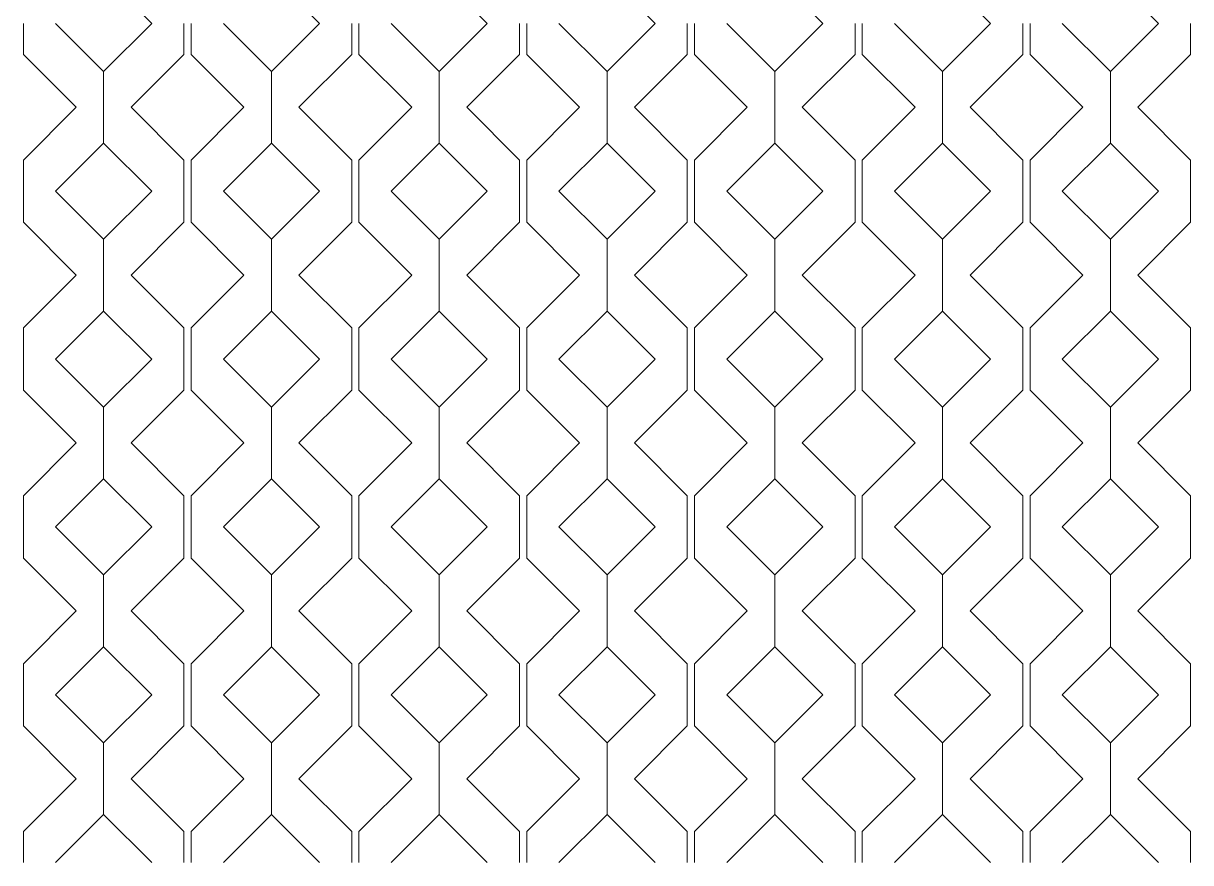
# Model space of a CAD drawing. Header units: millimetres. Extents: x -20794 to 71174, y -103753 to 30644.
# Drawn here: x 14174 to 16493, y 15667 to 17333 of the extents above; entities that cross this region are included whole.
import ezdxf

# ---------------------------------------------------------------- set-up
doc = ezdxf.new("R2010")
doc.units = ezdxf.units.MM
doc.header["$MEASUREMENT"] = 0
doc.layers.add('Местность - Рельеф', color=7, linetype='Continuous')
doc.layers.add('Местность - Рельеф_Ном._пера__102', color=7, linetype='Continuous', lineweight=5, true_color=0xcccccc)

# ---------------------------------------------------------------- blocks, each defined once
blk = doc.blocks.new('*X1')
at = {"layer": 'Местность - Рельеф_Ном._пера__102', "color": 254, "linetype": 'Continuous', "lineweight": 5, "true_color": 0xcccccc}
for p, q in [((14333.319165, 17428.7456), (14428.7488, 17333.316)), ((14666.652165, 17428.7456), (14762.0818, 17333.316)), ((14999.985165, 17428.7456), (15095.4148, 17333.316)), ((15333.318165, 17428.7456), (15428.7478, 17333.316)), ((15666.651165, 17428.7456), (15762.0808, 17333.316)), ((15999.984165, 17428.7456), (16095.4138, 17333.316)), ((16333.317165, 17428.7456), (16428.7468, 17333.316)), ((14173.75, 17333.316), (14173.75, 17271.572)), ((14333.319, 17237.887), (14237.89, 17333.316)), ((14428.7486, 17333.316), (14333.319, 17237.887)), ((14492.888, 17333.316), (14492.888, 17271.572)), ((14507.083, 17333.316), (14507.083, 17271.572)), ((14666.652, 17237.887), (14571.223, 17333.316)), ((14762.0816, 17333.316), (14666.652, 17237.887)), ((14826.221, 17333.316), (14826.221, 17271.572)), ((14840.416, 17333.316), (14840.416, 17271.572)), ((14999.985, 17237.887), (14904.556, 17333.316)), ((15095.4146, 17333.316), (14999.985, 17237.887)), ((15159.554, 17333.316), (15159.554, 17271.572)), ((15173.749, 17333.316), (15173.749, 17271.572)), ((15333.318, 17237.887), (15237.889, 17333.316)), ((15428.7476, 17333.316), (15333.318, 17237.887)), ((15492.887, 17333.316), (15492.887, 17271.572)), ((15507.082, 17333.316), (15507.082, 17271.572)), ((15666.651, 17237.887), (15571.222, 17333.316)), ((15762.0806, 17333.316), (15666.651, 17237.887)), ((15826.22, 17333.316), (15826.22, 17271.572)), ((15840.415, 17333.316), (15840.415, 17271.572)), ((15999.984, 17237.887), (15904.555, 17333.316)), ((16095.4136, 17333.316), (15999.984, 17237.887)), ((16159.553, 17333.316), (16159.553, 17271.572)), ((16173.748, 17333.316), (16173.748, 17271.572)), ((16333.317, 17237.887), (16237.888, 17333.316)), ((16428.7466, 17333.316), (16333.317, 17237.887)), ((16492.886, 17333.316), (16492.886, 17271.572)), ((14278.672, 17166.65), (14173.75, 17271.572)), ((14492.888, 17271.572), (14387.9659, 17166.65)), ((14612.005, 17166.65), (14507.083, 17271.572)), ((14826.221, 17271.572), (14721.2989, 17166.65)), ((14945.338, 17166.65), (14840.416, 17271.572)), ((15159.554, 17271.572), (15054.6319, 17166.65)), ((15278.671, 17166.65), (15173.749, 17271.572)), ((15492.887, 17271.572), (15387.9649, 17166.65)), ((15612.004, 17166.65), (15507.082, 17271.572)), ((15826.22, 17271.572), (15721.2979, 17166.65)), ((15945.337, 17166.65), (15840.415, 17271.572)), ((16159.553, 17271.572), (16054.6309, 17166.65)), ((16278.67, 17166.65), (16173.748, 17271.572)), ((16492.886, 17271.572), (16387.9639, 17166.65)), ((14333.319, 17095.4126), (14333.319, 17237.887)), ((14333.319165, 17237.887), (14333.319165, 17095.4126)), ((14666.652, 17095.4126), (14666.652, 17237.887)), ((14666.652165, 17237.887), (14666.652165, 17095.4126)), ((14999.985, 17095.4126), (14999.985, 17237.887)), ((14999.985165, 17237.887), (14999.985165, 17095.4126)), ((15333.318, 17095.4126), (15333.318, 17237.887)), ((15333.318165, 17237.887), (15333.318165, 17095.4126)), ((15666.651, 17095.4126), (15666.651, 17237.887)), ((15666.651165, 17237.887), (15666.651165, 17095.4126)), ((15999.984, 17095.4126), (15999.984, 17237.887)), ((15999.984165, 17237.887), (15999.984165, 17095.4126)), ((16333.317, 17095.4126), (16333.317, 17237.887)), ((16333.317165, 17237.887), (16333.317165, 17095.4126)), ((14173.75, 17061.7275), (14278.672, 17166.65)), ((14387.9659, 17166.65), (14492.888, 17061.7275)), ((14507.083, 17061.7275), (14612.005, 17166.65)), ((14721.2989, 17166.65), (14826.221, 17061.7275)), ((14840.416, 17061.7275), (14945.338, 17166.65)), ((15054.6319, 17166.65), (15159.554, 17061.7275)), ((15173.749, 17061.7275), (15278.671, 17166.65)), ((15387.9649, 17166.65), (15492.887, 17061.7275)), ((15507.082, 17061.7275), (15612.004, 17166.65)), ((15721.2979, 17166.65), (15826.22, 17061.7275)), ((15840.415, 17061.7275), (15945.337, 17166.65)), ((16054.6309, 17166.65), (16159.553, 17061.7275)), ((16173.748, 17061.7275), (16278.67, 17166.65)), ((16387.9639, 17166.65), (16492.886, 17061.7275)), ((14237.89, 16999.983165), (14333.319, 17095.4128)), ((14333.319165, 17095.4126), (14428.7488, 16999.983)), ((14571.223, 16999.983165), (14666.652, 17095.4128)), ((14666.652165, 17095.4126), (14762.0818, 16999.983)), ((14904.556, 16999.983165), (14999.985, 17095.4128)), ((14999.985165, 17095.4126), (15095.4148, 16999.983)), ((15237.889, 16999.983165), (15333.318, 17095.4128)), ((15333.318165, 17095.4126), (15428.7478, 16999.983)), ((15571.222, 16999.983165), (15666.651, 17095.4128)), ((15666.651165, 17095.4126), (15762.0808, 16999.983)), ((15904.555, 16999.983165), (15999.984, 17095.4128)), ((15999.984165, 17095.4126), (16095.4138, 16999.983)), ((16237.888, 16999.983165), (16333.317, 17095.4128)), ((16333.317165, 17095.4126), (16428.7468, 16999.983)), ((14173.75, 17061.7275), (14173.75, 16999.983)), ((14492.888, 17061.7275), (14492.888, 16999.983)), ((14507.083, 17061.7275), (14507.083, 16999.983)), ((14826.221, 17061.7275), (14826.221, 16999.983)), ((14840.416, 17061.7275), (14840.416, 16999.983)), ((15159.554, 17061.7275), (15159.554, 16999.983)), ((15173.749, 17061.7275), (15173.749, 16999.983)), ((15492.887, 17061.7275), (15492.887, 16999.983)), ((15507.082, 17061.7275), (15507.082, 16999.983)), ((15826.22, 17061.7275), (15826.22, 16999.983)), ((15840.415, 17061.7275), (15840.415, 16999.983)), ((16159.553, 17061.7275), (16159.553, 16999.983)), ((16173.748, 17061.7275), (16173.748, 16999.983)), ((16492.886, 17061.7275), (16492.886, 16999.983)), ((14173.75, 16999.983), (14173.75, 16938.239)), ((14333.319, 16904.554), (14237.89, 16999.983)), ((14428.7486, 16999.983), (14333.319, 16904.554)), ((14492.888, 16999.983), (14492.888, 16938.239)), ((14507.083, 16999.983), (14507.083, 16938.239)), ((14666.652, 16904.554), (14571.223, 16999.983)), ((14762.0816, 16999.983), (14666.652, 16904.554)), ((14826.221, 16999.983), (14826.221, 16938.239)), ((14840.416, 16999.983), (14840.416, 16938.239)), ((14999.985, 16904.554), (14904.556, 16999.983)), ((15095.4146, 16999.983), (14999.985, 16904.554)), ((15159.554, 16999.983), (15159.554, 16938.239)), ((15173.749, 16999.983), (15173.749, 16938.239)), ((15333.318, 16904.554), (15237.889, 16999.983)), ((15428.7476, 16999.983), (15333.318, 16904.554)), ((15492.887, 16999.983), (15492.887, 16938.239)), ((15507.082, 16999.983), (15507.082, 16938.239)), ((15666.651, 16904.554), (15571.222, 16999.983)), ((15762.0806, 16999.983), (15666.651, 16904.554)), ((15826.22, 16999.983), (15826.22, 16938.239)), ((15840.415, 16999.983), (15840.415, 16938.239)), ((15999.984, 16904.554), (15904.555, 16999.983)), ((16095.4136, 16999.983), (15999.984, 16904.554)), ((16159.553, 16999.983), (16159.553, 16938.239)), ((16173.748, 16999.983), (16173.748, 16938.239)), ((16333.317, 16904.554), (16237.888, 16999.983)), ((16428.7466, 16999.983), (16333.317, 16904.554)), ((16492.886, 16999.983), (16492.886, 16938.239)), ((14278.672, 16833.317), (14173.75, 16938.239)), ((14492.888, 16938.239), (14387.9659, 16833.317)), ((14612.005, 16833.317), (14507.083, 16938.239)), ((14826.221, 16938.239), (14721.2989, 16833.317)), ((14945.338, 16833.317), (14840.416, 16938.239)), ((15159.554, 16938.239), (15054.6319, 16833.317)), ((15278.671, 16833.317), (15173.749, 16938.239)), ((15492.887, 16938.239), (15387.9649, 16833.317)), ((15612.004, 16833.317), (15507.082, 16938.239)), ((15826.22, 16938.239), (15721.2979, 16833.317)), ((15945.337, 16833.317), (15840.415, 16938.239)), ((16159.553, 16938.239), (16054.6309, 16833.317)), ((16278.67, 16833.317), (16173.748, 16938.239)), ((16492.886, 16938.239), (16387.9639, 16833.317)), ((14333.319, 16762.0796), (14333.319, 16904.554)), ((14333.319165, 16904.554), (14333.319165, 16762.0796)), ((14666.652, 16762.0796), (14666.652, 16904.554)), ((14666.652165, 16904.554), (14666.652165, 16762.0796)), ((14999.985, 16762.0796), (14999.985, 16904.554)), ((14999.985165, 16904.554), (14999.985165, 16762.0796)), ((15333.318, 16762.0796), (15333.318, 16904.554)), ((15333.318165, 16904.554), (15333.318165, 16762.0796)), ((15666.651, 16762.0796), (15666.651, 16904.554)), ((15666.651165, 16904.554), (15666.651165, 16762.0796)), ((15999.984, 16762.0796), (15999.984, 16904.554)), ((15999.984165, 16904.554), (15999.984165, 16762.0796)), ((16333.317, 16762.0796), (16333.317, 16904.554)), ((16333.317165, 16904.554), (16333.317165, 16762.0796)), ((14173.75, 16728.3945), (14278.672, 16833.317)), ((14387.9659, 16833.317), (14492.888, 16728.3945)), ((14507.083, 16728.3945), (14612.005, 16833.317)), ((14721.2989, 16833.317), (14826.221, 16728.3945)), ((14840.416, 16728.3945), (14945.338, 16833.317)), ((15054.6319, 16833.317), (15159.554, 16728.3945)), ((15173.749, 16728.3945), (15278.671, 16833.317)), ((15387.9649, 16833.317), (15492.887, 16728.3945)), ((15507.082, 16728.3945), (15612.004, 16833.317)), ((15721.2979, 16833.317), (15826.22, 16728.3945)), ((15840.415, 16728.3945), (15945.337, 16833.317)), ((16054.6309, 16833.317), (16159.553, 16728.3945)), ((16173.748, 16728.3945), (16278.67, 16833.317)), ((16387.9639, 16833.317), (16492.886, 16728.3945)), ((14237.89, 16666.650165), (14333.319, 16762.0798)), ((14333.319165, 16762.0796), (14428.7488, 16666.65)), ((14571.223, 16666.650165), (14666.652, 16762.0798)), ((14666.652165, 16762.0796), (14762.0818, 16666.65)), ((14904.556, 16666.650165), (14999.985, 16762.0798)), ((14999.985165, 16762.0796), (15095.4148, 16666.65)), ((15237.889, 16666.650165), (15333.318, 16762.0798)), ((15333.318165, 16762.0796), (15428.7478, 16666.65)), ((15571.222, 16666.650165), (15666.651, 16762.0798)), ((15666.651165, 16762.0796), (15762.0808, 16666.65)), ((15904.555, 16666.650165), (15999.984, 16762.0798)), ((15999.984165, 16762.0796), (16095.4138, 16666.65)), ((16237.888, 16666.650165), (16333.317, 16762.0798)), ((16333.317165, 16762.0796), (16428.7468, 16666.65)), ((14173.75, 16728.3945), (14173.75, 16666.65)), ((14492.888, 16728.3945), (14492.888, 16666.65)), ((14507.083, 16728.3945), (14507.083, 16666.65)), ((14826.221, 16728.3945), (14826.221, 16666.65)), ((14840.416, 16728.3945), (14840.416, 16666.65)), ((15159.554, 16728.3945), (15159.554, 16666.65)), ((15173.749, 16728.3945), (15173.749, 16666.65)), ((15492.887, 16728.3945), (15492.887, 16666.65)), ((15507.082, 16728.3945), (15507.082, 16666.65)), ((15826.22, 16728.3945), (15826.22, 16666.65)), ((15840.415, 16728.3945), (15840.415, 16666.65)), ((16159.553, 16728.3945), (16159.553, 16666.65)), ((16173.748, 16728.3945), (16173.748, 16666.65)), ((16492.886, 16728.3945), (16492.886, 16666.65)), ((14173.75, 16666.65), (14173.75, 16604.906)), ((14333.319, 16571.221), (14237.89, 16666.65)), ((14428.7486, 16666.65), (14333.319, 16571.221)), ((14492.888, 16666.65), (14492.888, 16604.906)), ((14507.083, 16666.65), (14507.083, 16604.906)), ((14666.652, 16571.221), (14571.223, 16666.65)), ((14762.0816, 16666.65), (14666.652, 16571.221)), ((14826.221, 16666.65), (14826.221, 16604.906)), ((14840.416, 16666.65), (14840.416, 16604.906)), ((14999.985, 16571.221), (14904.556, 16666.65)), ((15095.4146, 16666.65), (14999.985, 16571.221)), ((15159.554, 16666.65), (15159.554, 16604.906)), ((15173.749, 16666.65), (15173.749, 16604.906)), ((15333.318, 16571.221), (15237.889, 16666.65)), ((15428.7476, 16666.65), (15333.318, 16571.221)), ((15492.887, 16666.65), (15492.887, 16604.906)), ((15507.082, 16666.65), (15507.082, 16604.906)), ((15666.651, 16571.221), (15571.222, 16666.65)), ((15762.0806, 16666.65), (15666.651, 16571.221)), ((15826.22, 16666.65), (15826.22, 16604.906)), ((15840.415, 16666.65), (15840.415, 16604.906)), ((15999.984, 16571.221), (15904.555, 16666.65)), ((16095.4136, 16666.65), (15999.984, 16571.221)), ((16159.553, 16666.65), (16159.553, 16604.906)), ((16173.748, 16666.65), (16173.748, 16604.906)), ((16333.317, 16571.221), (16237.888, 16666.65)), ((16428.7466, 16666.65), (16333.317, 16571.221)), ((16492.886, 16666.65), (16492.886, 16604.906)), ((14278.672, 16499.984), (14173.75, 16604.906)), ((14492.888, 16604.906), (14387.9659, 16499.984)), ((14612.005, 16499.984), (14507.083, 16604.906)), ((14826.221, 16604.906), (14721.2989, 16499.984)), ((14945.338, 16499.984), (14840.416, 16604.906)), ((15159.554, 16604.906), (15054.6319, 16499.984)), ((15278.671, 16499.984), (15173.749, 16604.906)), ((15492.887, 16604.906), (15387.9649, 16499.984)), ((15612.004, 16499.984), (15507.082, 16604.906)), ((15826.22, 16604.906), (15721.2979, 16499.984)), ((15945.337, 16499.984), (15840.415, 16604.906)), ((16159.553, 16604.906), (16054.6309, 16499.984)), ((16278.67, 16499.984), (16173.748, 16604.906)), ((16492.886, 16604.906), (16387.9639, 16499.984)), ((14333.319, 16428.7466), (14333.319, 16571.221)), ((14333.319165, 16571.221), (14333.319165, 16428.7466)), ((14666.652, 16428.7466), (14666.652, 16571.221)), ((14666.652165, 16571.221), (14666.652165, 16428.7466)), ((14999.985, 16428.7466), (14999.985, 16571.221)), ((14999.985165, 16571.221), (14999.985165, 16428.7466)), ((15333.318, 16428.7466), (15333.318, 16571.221)), ((15333.318165, 16571.221), (15333.318165, 16428.7466)), ((15666.651, 16428.7466), (15666.651, 16571.221)), ((15666.651165, 16571.221), (15666.651165, 16428.7466)), ((15999.984, 16428.7466), (15999.984, 16571.221)), ((15999.984165, 16571.221), (15999.984165, 16428.7466)), ((16333.317, 16428.7466), (16333.317, 16571.221)), ((16333.317165, 16571.221), (16333.317165, 16428.7466)), ((14173.75, 16395.0615), (14278.672, 16499.984)), ((14387.9659, 16499.984), (14492.888, 16395.0615)), ((14507.083, 16395.0615), (14612.005, 16499.984)), ((14721.2989, 16499.984), (14826.221, 16395.0615)), ((14840.416, 16395.0615), (14945.338, 16499.984)), ((15054.6319, 16499.984), (15159.554, 16395.0615)), ((15173.749, 16395.0615), (15278.671, 16499.984)), ((15387.9649, 16499.984), (15492.887, 16395.0615)), ((15507.082, 16395.0615), (15612.004, 16499.984)), ((15721.2979, 16499.984), (15826.22, 16395.0615)), ((15840.415, 16395.0615), (15945.337, 16499.984)), ((16054.6309, 16499.984), (16159.553, 16395.0615)), ((16173.748, 16395.0615), (16278.67, 16499.984)), ((16387.9639, 16499.984), (16492.886, 16395.0615)), ((14237.89, 16333.317165), (14333.319, 16428.7468)), ((14333.319165, 16428.7466), (14428.7488, 16333.317)), ((14571.223, 16333.317165), (14666.652, 16428.7468)), ((14666.652165, 16428.7466), (14762.0818, 16333.317)), ((14904.556, 16333.317165), (14999.985, 16428.7468)), ((14999.985165, 16428.7466), (15095.4148, 16333.317)), ((15237.889, 16333.317165), (15333.318, 16428.7468)), ((15333.318165, 16428.7466), (15428.7478, 16333.317)), ((15571.222, 16333.317165), (15666.651, 16428.7468)), ((15666.651165, 16428.7466), (15762.0808, 16333.317)), ((15904.555, 16333.317165), (15999.984, 16428.7468)), ((15999.984165, 16428.7466), (16095.4138, 16333.317)), ((16237.888, 16333.317165), (16333.317, 16428.7468)), ((16333.317165, 16428.7466), (16428.7468, 16333.317)), ((14173.75, 16395.0615), (14173.75, 16333.317)), ((14492.888, 16395.0615), (14492.888, 16333.317)), ((14507.083, 16395.0615), (14507.083, 16333.317)), ((14826.221, 16395.0615), (14826.221, 16333.317)), ((14840.416, 16395.0615), (14840.416, 16333.317)), ((15159.554, 16395.0615), (15159.554, 16333.317)), ((15173.749, 16395.0615), (15173.749, 16333.317)), ((15492.887, 16395.0615), (15492.887, 16333.317)), ((15507.082, 16395.0615), (15507.082, 16333.317)), ((15826.22, 16395.0615), (15826.22, 16333.317)), ((15840.415, 16395.0615), (15840.415, 16333.317)), ((16159.553, 16395.0615), (16159.553, 16333.317)), ((16173.748, 16395.0615), (16173.748, 16333.317)), ((16492.886, 16395.0615), (16492.886, 16333.317)), ((14173.75, 16333.317), (14173.75, 16271.573)), ((14333.319, 16237.888), (14237.89, 16333.317)), ((14428.7486, 16333.317), (14333.319, 16237.888)), ((14492.888, 16333.317), (14492.888, 16271.573)), ((14507.083, 16333.317), (14507.083, 16271.573)), ((14666.652, 16237.888), (14571.223, 16333.317)), ((14762.0816, 16333.317), (14666.652, 16237.888)), ((14826.221, 16333.317), (14826.221, 16271.573)), ((14840.416, 16333.317), (14840.416, 16271.573)), ((14999.985, 16237.888), (14904.556, 16333.317)), ((15095.4146, 16333.317), (14999.985, 16237.888)), ((15159.554, 16333.317), (15159.554, 16271.573)), ((15173.749, 16333.317), (15173.749, 16271.573)), ((15333.318, 16237.888), (15237.889, 16333.317)), ((15428.7476, 16333.317), (15333.318, 16237.888)), ((15492.887, 16333.317), (15492.887, 16271.573)), ((15507.082, 16333.317), (15507.082, 16271.573)), ((15666.651, 16237.888), (15571.222, 16333.317)), ((15762.0806, 16333.317), (15666.651, 16237.888)), ((15826.22, 16333.317), (15826.22, 16271.573)), ((15840.415, 16333.317), (15840.415, 16271.573)), ((15999.984, 16237.888), (15904.555, 16333.317)), ((16095.4136, 16333.317), (15999.984, 16237.888)), ((16159.553, 16333.317), (16159.553, 16271.573)), ((16173.748, 16333.317), (16173.748, 16271.573)), ((16333.317, 16237.888), (16237.888, 16333.317)), ((16428.7466, 16333.317), (16333.317, 16237.888)), ((16492.886, 16333.317), (16492.886, 16271.573)), ((14278.672, 16166.651), (14173.75, 16271.573)), ((14492.888, 16271.573), (14387.9659, 16166.651)), ((14612.005, 16166.651), (14507.083, 16271.573)), ((14826.221, 16271.573), (14721.2989, 16166.651)), ((14945.338, 16166.651), (14840.416, 16271.573)), ((15159.554, 16271.573), (15054.6319, 16166.651)), ((15278.671, 16166.651), (15173.749, 16271.573)), ((15492.887, 16271.573), (15387.9649, 16166.651)), ((15612.004, 16166.651), (15507.082, 16271.573)), ((15826.22, 16271.573), (15721.2979, 16166.651)), ((15945.337, 16166.651), (15840.415, 16271.573)), ((16159.553, 16271.573), (16054.6309, 16166.651)), ((16278.67, 16166.651), (16173.748, 16271.573)), ((16492.886, 16271.573), (16387.9639, 16166.651)), ((14333.319, 16095.4136), (14333.319, 16237.888)), ((14333.319165, 16237.888), (14333.319165, 16095.4136)), ((14666.652, 16095.4136), (14666.652, 16237.888)), ((14666.652165, 16237.888), (14666.652165, 16095.4136)), ((14999.985, 16095.4136), (14999.985, 16237.888)), ((14999.985165, 16237.888), (14999.985165, 16095.4136)), ((15333.318, 16095.4136), (15333.318, 16237.888)), ((15333.318165, 16237.888), (15333.318165, 16095.4136)), ((15666.651, 16095.4136), (15666.651, 16237.888)), ((15666.651165, 16237.888), (15666.651165, 16095.4136)), ((15999.984, 16095.4136), (15999.984, 16237.888)), ((15999.984165, 16237.888), (15999.984165, 16095.4136)), ((16333.317, 16095.4136), (16333.317, 16237.888)), ((16333.317165, 16237.888), (16333.317165, 16095.4136)), ((14173.75, 16061.7285), (14278.672, 16166.651)), ((14387.9659, 16166.651), (14492.888, 16061.7285)), ((14507.083, 16061.7285), (14612.005, 16166.651)), ((14721.2989, 16166.651), (14826.221, 16061.7285)), ((14840.416, 16061.7285), (14945.338, 16166.651)), ((15054.6319, 16166.651), (15159.554, 16061.7285)), ((15173.749, 16061.7285), (15278.671, 16166.651)), ((15387.9649, 16166.651), (15492.887, 16061.7285)), ((15507.082, 16061.7285), (15612.004, 16166.651)), ((15721.2979, 16166.651), (15826.22, 16061.7285)), ((15840.415, 16061.7285), (15945.337, 16166.651)), ((16054.6309, 16166.651), (16159.553, 16061.7285)), ((16173.748, 16061.7285), (16278.67, 16166.651)), ((16387.9639, 16166.651), (16492.886, 16061.7285)), ((14237.89, 15999.984165), (14333.319, 16095.4138)), ((14333.319165, 16095.4136), (14428.7488, 15999.984)), ((14571.223, 15999.984165), (14666.652, 16095.4138)), ((14666.652165, 16095.4136), (14762.0818, 15999.984)), ((14904.556, 15999.984165), (14999.985, 16095.4138)), ((14999.985165, 16095.4136), (15095.4148, 15999.984)), ((15237.889, 15999.984165), (15333.318, 16095.4138)), ((15333.318165, 16095.4136), (15428.7478, 15999.984)), ((15571.222, 15999.984165), (15666.651, 16095.4138)), ((15666.651165, 16095.4136), (15762.0808, 15999.984)), ((15904.555, 15999.984165), (15999.984, 16095.4138)), ((15999.984165, 16095.4136), (16095.4138, 15999.984)), ((16237.888, 15999.984165), (16333.317, 16095.4138)), ((16333.317165, 16095.4136), (16428.7468, 15999.984)), ((14173.75, 16061.7285), (14173.75, 15999.984)), ((14492.888, 16061.7285), (14492.888, 15999.984)), ((14507.083, 16061.7285), (14507.083, 15999.984)), ((14826.221, 16061.7285), (14826.221, 15999.984)), ((14840.416, 16061.7285), (14840.416, 15999.984)), ((15159.554, 16061.7285), (15159.554, 15999.984)), ((15173.749, 16061.7285), (15173.749, 15999.984)), ((15492.887, 16061.7285), (15492.887, 15999.984)), ((15507.082, 16061.7285), (15507.082, 15999.984)), ((15826.22, 16061.7285), (15826.22, 15999.984)), ((15840.415, 16061.7285), (15840.415, 15999.984)), ((16159.553, 16061.7285), (16159.553, 15999.984)), ((16173.748, 16061.7285), (16173.748, 15999.984)), ((16492.886, 16061.7285), (16492.886, 15999.984)), ((14173.75, 15999.984), (14173.75, 15938.24)), ((14333.319, 15904.555), (14237.89, 15999.984)), ((14428.7486, 15999.984), (14333.319, 15904.555)), ((14492.888, 15999.984), (14492.888, 15938.24)), ((14507.083, 15999.984), (14507.083, 15938.24)), ((14666.652, 15904.555), (14571.223, 15999.984)), ((14762.0816, 15999.984), (14666.652, 15904.555)), ((14826.221, 15999.984), (14826.221, 15938.24)), ((14840.416, 15999.984), (14840.416, 15938.24)), ((14999.985, 15904.555), (14904.556, 15999.984)), ((15095.4146, 15999.984), (14999.985, 15904.555)), ((15159.554, 15999.984), (15159.554, 15938.24)), ((15173.749, 15999.984), (15173.749, 15938.24)), ((15333.318, 15904.555), (15237.889, 15999.984)), ((15428.7476, 15999.984), (15333.318, 15904.555)), ((15492.887, 15999.984), (15492.887, 15938.24)), ((15507.082, 15999.984), (15507.082, 15938.24)), ((15666.651, 15904.555), (15571.222, 15999.984)), ((15762.0806, 15999.984), (15666.651, 15904.555)), ((15826.22, 15999.984), (15826.22, 15938.24)), ((15840.415, 15999.984), (15840.415, 15938.24)), ((15999.984, 15904.555), (15904.555, 15999.984)), ((16095.4136, 15999.984), (15999.984, 15904.555)), ((16159.553, 15999.984), (16159.553, 15938.24)), ((16173.748, 15999.984), (16173.748, 15938.24)), ((16333.317, 15904.555), (16237.888, 15999.984)), ((16428.7466, 15999.984), (16333.317, 15904.555)), ((16492.886, 15999.984), (16492.886, 15938.24)), ((14278.672, 15833.318), (14173.75, 15938.24)), ((14492.888, 15938.24), (14387.9659, 15833.318)), ((14612.005, 15833.318), (14507.083, 15938.24)), ((14826.221, 15938.24), (14721.2989, 15833.318)), ((14945.338, 15833.318), (14840.416, 15938.24)), ((15159.554, 15938.24), (15054.6319, 15833.318)), ((15278.671, 15833.318), (15173.749, 15938.24)), ((15492.887, 15938.24), (15387.9649, 15833.318)), ((15612.004, 15833.318), (15507.082, 15938.24)), ((15826.22, 15938.24), (15721.2979, 15833.318)), ((15945.337, 15833.318), (15840.415, 15938.24)), ((16159.553, 15938.24), (16054.6309, 15833.318)), ((16278.67, 15833.318), (16173.748, 15938.24)), ((16492.886, 15938.24), (16387.9639, 15833.318)), ((14333.319, 15762.0806), (14333.319, 15904.555)), ((14333.319165, 15904.555), (14333.319165, 15762.0806)), ((14666.652, 15762.0806), (14666.652, 15904.555)), ((14666.652165, 15904.555), (14666.652165, 15762.0806)), ((14999.985, 15762.0806), (14999.985, 15904.555)), ((14999.985165, 15904.555), (14999.985165, 15762.0806)), ((15333.318, 15762.0806), (15333.318, 15904.555)), ((15333.318165, 15904.555), (15333.318165, 15762.0806)), ((15666.651, 15762.0806), (15666.651, 15904.555)), ((15666.651165, 15904.555), (15666.651165, 15762.0806)), ((15999.984, 15762.0806), (15999.984, 15904.555)), ((15999.984165, 15904.555), (15999.984165, 15762.0806)), ((16333.317, 15762.0806), (16333.317, 15904.555)), ((16333.317165, 15904.555), (16333.317165, 15762.0806)), ((14173.75, 15728.3955), (14278.672, 15833.318)), ((14387.9659, 15833.318), (14492.888, 15728.3955)), ((14507.083, 15728.3955), (14612.005, 15833.318)), ((14721.2989, 15833.318), (14826.221, 15728.3955)), ((14840.416, 15728.3955), (14945.338, 15833.318)), ((15054.6319, 15833.318), (15159.554, 15728.3955)), ((15173.749, 15728.3955), (15278.671, 15833.318)), ((15387.9649, 15833.318), (15492.887, 15728.3955)), ((15507.082, 15728.3955), (15612.004, 15833.318)), ((15721.2979, 15833.318), (15826.22, 15728.3955)), ((15840.415, 15728.3955), (15945.337, 15833.318)), ((16054.6309, 15833.318), (16159.553, 15728.3955)), ((16173.748, 15728.3955), (16278.67, 15833.318)), ((16387.9639, 15833.318), (16492.886, 15728.3955)), ((14237.89, 15666.651165), (14333.319, 15762.0808)), ((14333.319165, 15762.0806), (14428.7488, 15666.651)), ((14571.223, 15666.651165), (14666.652, 15762.0808)), ((14666.652165, 15762.0806), (14762.0818, 15666.651)), ((14904.556, 15666.651165), (14999.985, 15762.0808)), ((14999.985165, 15762.0806), (15095.4148, 15666.651)), ((15237.889, 15666.651165), (15333.318, 15762.0808)), ((15333.318165, 15762.0806), (15428.7478, 15666.651)), ((15571.222, 15666.651165), (15666.651, 15762.0808)), ((15666.651165, 15762.0806), (15762.0808, 15666.651)), ((15904.555, 15666.651165), (15999.984, 15762.0808)), ((15999.984165, 15762.0806), (16095.4138, 15666.651)), ((16237.888, 15666.651165), (16333.317, 15762.0808)), ((16333.317165, 15762.0806), (16428.7468, 15666.651)), ((14173.75, 15728.3955), (14173.75, 15666.651)), ((14492.888, 15728.3955), (14492.888, 15666.651)), ((14507.083, 15728.3955), (14507.083, 15666.651)), ((14826.221, 15728.3955), (14826.221, 15666.651)), ((14840.416, 15728.3955), (14840.416, 15666.651)), ((15159.554, 15728.3955), (15159.554, 15666.651)), ((15173.749, 15728.3955), (15173.749, 15666.651)), ((15492.887, 15728.3955), (15492.887, 15666.651)), ((15507.082, 15728.3955), (15507.082, 15666.651)), ((15826.22, 15728.3955), (15826.22, 15666.651)), ((15840.415, 15728.3955), (15840.415, 15666.651)), ((16159.553, 15728.3955), (16159.553, 15666.651)), ((16173.748, 15728.3955), (16173.748, 15666.651)), ((16492.886, 15728.3955), (16492.886, 15666.651))]:
    blk.add_line(p, q, dxfattribs=at)

msp = doc.modelspace()

# ---------------------------------------------------------------- block references
at = {"layer": 'Местность - Рельеф', "color": 7, "lineweight": 13}
msp.add_blockref('*X1', (0, 0), dxfattribs=at)

doc.saveas('drawing.dxf')
